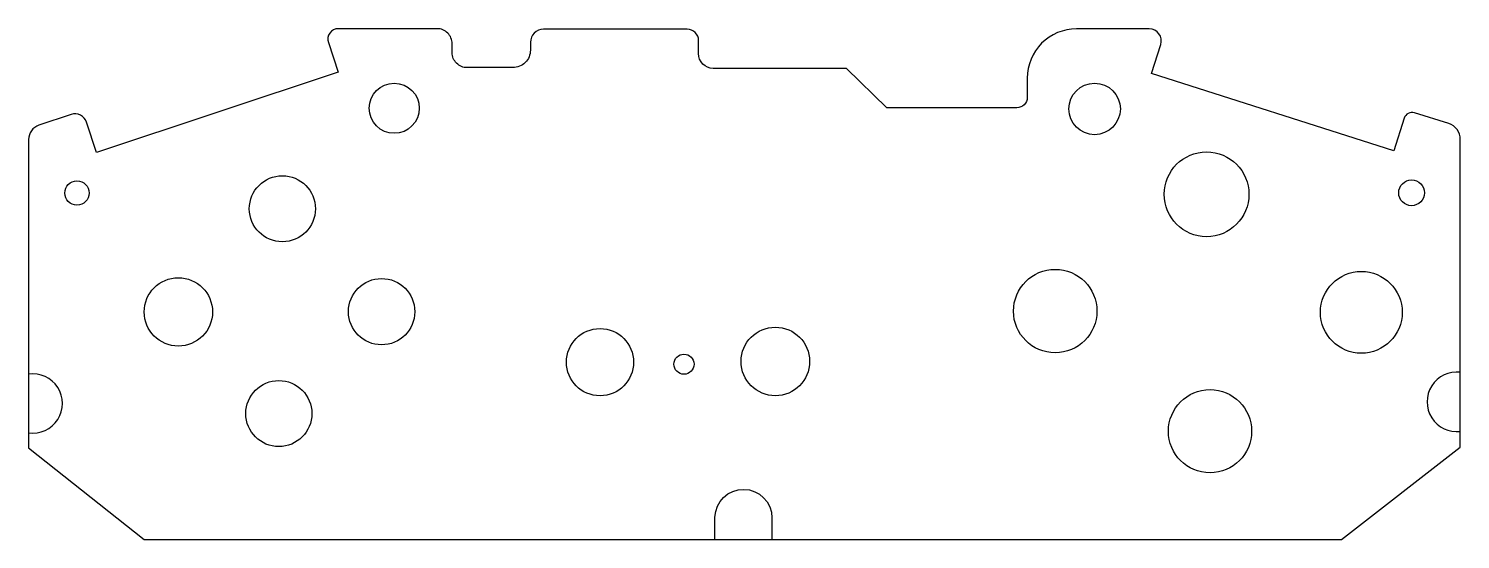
# Model space of a CAD drawing. Extents: x -63 to 63, y -23 to 22.
import ezdxf

# ---------------------------------------------------------------- set-up
doc = ezdxf.new("R2010")
doc.units = 0
doc.layers.get('0').update_dxf_attribs({"linetype": 'continuous'})

# ---------------------------------------------------------------- blocks, each defined once
blk = doc.blocks.new('SKETCH')
at = {"color": 7}
blk.add_lwpolyline([(-61.87, 13.37, 0.323162), (-62.77, 12.13), (-62.77, -14.93), (-52.63, -22.96), (52.47, -22.96), (62.89, -14.88), (62.89, 12.13, 0.327812), (61.87, 13.52), (58.86, 14.46, 0.413065), (57.97, 14), (57.06, 11.14), (35.77, 17.91), (36.59, 20.46, 0.50747), (35.59, 21.83), (29.19, 21.83, 0.414214), (24.88, 17.52), (24.88, 15.82, -0.414214), (23.97, 14.91), (12.55, 14.91), (9.02, 18.37), (-2.69, 18.37, -0.414214), (-3.97, 19.66), (-3.97, 20.81, 0.414214), (-4.97, 21.8), (-17.58, 21.8, 0.414214), (-18.73, 20.66), (-18.73, 19.97, -0.414214), (-20.27, 18.43), (-24.27, 18.43, -0.414214), (-25.6, 19.75), (-25.6, 20.53, 0.414214), (-26.92, 21.85), (-35.58, 21.85, 0.511531), (-36.46, 20.63), (-35.6, 18.03), (-56.82, 10.99), (-57.7, 13.65, 0.414214), (-59.03, 14.32)], format="xyb", close=True, dxfattribs=at)
blk.add_lwpolyline([(-2.53, -22.96), (-2.53, -21.01, -0.985521), (2.47, -21.06), (2.47, -22.96)], format="xyb", dxfattribs=at)
for centre, radius in [((-30.68, 14.87), 2.2), ((30.79, 14.81), 2.26), ((40.62, 7.32), 3.72), ((-40.5, 6.05), 2.9), ((-58.53, 7.43), 1.07), ((58.61, 7.45), 1.13), ((-49.63, -3), 3), ((27.33, -2.93), 3.66), ((54.2, -3.04), 3.59), ((-31.79, -2.98), 2.91), ((-12.62, -7.41), 2.95), ((2.77, -7.35), 3.01), ((-5.25, -7.59), 0.883), ((-40.81, -11.92), 2.9), ((40.92, -13.47), 3.65)]:
    blk.add_circle(centre, radius, dxfattribs=at)
for centre, radius, start, end in [((-62.41, -11.03), 2.6, -97.9522, 97.9522), ((62.58, -10.89), 2.61, 83.0624, -83.0624)]:
    blk.add_arc(centre, radius, start, end, dxfattribs=at)

msp = doc.modelspace()

# ---------------------------------------------------------------- block references
at = {"color": 7}
msp.add_blockref('SKETCH', (0, 0), dxfattribs=at)

doc.saveas('drawing.dxf')
